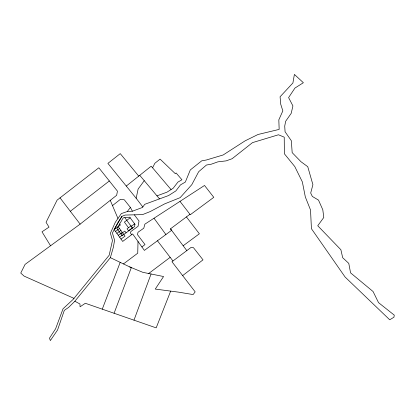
<?xml version="1.0" encoding="UTF-8"?>
<svg xmlns="http://www.w3.org/2000/svg" width="415" height="415" viewBox="0 0 415 415"><rect width="100%" height="100%" fill="white"/><g stroke="black" fill="none" stroke-linecap="round" stroke-linejoin="round"><path stroke-width="0.62" d="M138.008 241.463L137.739 253.186L123.457 263.93M142.833 206.966L136.162 198.256L138.117 189.053L144.249 180.681M110.364 257.658L113.326 247.402L114.582 240.28L112.418 233.028L118.265 221.88L121.953 216.34L125.112 215.058L142.547 214.607L150.225 211.567L164.677 203.869L180.146 197.649L191.808 184.67L198.661 171.727L206.442 165.03L211.339 164.179L217.911 161.84L226.154 160.875L232.125 158.712L252.491 142.63L278.496 134.766L284.228 137.178L284.374 153.778L294.79 166.565L302.348 181.91L305.331 196.969L310.524 209.969L311.426 228.701L345.124 277.059L389.721 319.794L393.949 317.216L394.25 315.115L378.527 302.639L373.075 291.532L350.561 272.852L348.787 263.395L342.691 257.72L340.886 249.752L317.74 225.75L323.783 217.476L322.808 209.798L318.502 200.103L312.334 196.445L310.695 193.042L312.91 184.68L307.754 166.695L300.979 161.72L292.176 152.637L291.335 140.721L285.074 131.757L284.716 126.124L285.65 121.289L291.19 113.368L292.917 105.944L288.601 97.587L294.946 88.058L303.37 82.72L294.391 74.415L292.912 82.969L280.078 96.783L280.737 104.274L282.838 110.878L278.823 119.868L279.165 129.402L258.016 134.486L245.161 140.81L223.156 154.971L206.328 160.008L201.721 160.833L190.303 169.943L185.329 182.061L180.468 184.908L175.835 190.942L168.63 195.532L144.768 204.305L142.485 207.448L132.51 211.188L127.322 211.531L121.315 213.595L115.334 222.253L110.411 233.168L112.47 240.498L109.171 255.256L73.222 299.329L63.054 308.755L55.605 328.794L49.494 338.163L50.34 340.585L57.55 330.034L64.32 310.342L68.522 307.479L74.876 301.228L110.364 257.658L129.656 266.897L142.791 272.313L163.572 276.53L155.257 289.073L178.766 292.176L193.1 294.567L195.175 291.87L171.955 261.735L191.144 247.366L193.447 247.662L203.002 259.852L182.647 275.612M133.983 320.167L151.07 273.993M114.084 313.258L131.347 267.592L129.656 266.897M102.272 309.159L120.184 262.363M170.658 291.133L156.175 327.871L85.334 303.277L80.079 306.794L79.934 303.993L74.876 301.228M152.585 167.805L154.821 163.308L160.081 159.111L175.348 173.719L176.11 172.967L181.936 179.757L177.874 182.133L173.2 188.213L166.98 192.171L156.969 195.849M189.946 214.28L170.477 228.836L171.603 230.33L144.384 250.401L132.639 233.946L122.7 241.431L114.156 229.573L121.953 216.34M127.322 211.531L130.393 207.427L124.313 199.791L120.428 199.319L112.496 205.586M126.274 186.05L151.21 166.182L171.053 189.577M74.005 298.369L24.122 276.115L20.75 273.075L25.082 264.386L80.142 224.121L116.657 195.294L117.445 191.159L98.827 167.774L57.094 200.139L46.055 222.295L49.032 227.13L41.993 231.793L50.542 245.768M70.327 211.292L109.332 180.966M141.925 246.956L145.011 244.575L137.458 234.615L138.034 232.244L143.782 228.193L144.876 224.157L204.522 185.458L213.792 197.327L190.288 214.721L180.001 201.368M148.679 273.511L170.166 257.341M183.165 245.758L199.371 233.785L186.413 216.921M120.879 233.972L124.806 231.082L126.072 232.836M134.626 223.856L131.197 226.377L132.473 228.12M119.639 237.188L123.649 234.236M121.019 239.097L125.029 236.145L118.151 226.637M114.156 229.573L120.407 225.013L119.645 223.965M130.206 217.818L124.381 222.061L128.51 227.742M115.526 231.471L119.52 228.53M116.895 233.375L120.895 230.429M118.265 235.279L122.269 232.333M139.751 175.312L159.51 198.884M138.729 176.126L120.257 153.617L107.9 163.386L136.162 198.256M157.446 240.773L172.941 260.962M60.035 197.846L80.142 224.121M134.32 214.82L139.004 220.993L138.065 226.315L130.896 231.508L130.409 232.965L131.643 234.693M170.477 228.836L186.802 250.603M124.848 217.673L130.907 225.978M154.017 218.228L165.891 234.548M130.393 207.427L132.395 211.199M110.266 200.336L117.959 218.451M134.963 224.318L134.559 226.585L122.145 235.725L116.952 228.535L123.255 217.828L129.745 217.185L134.963 224.318M132.447 227.757L128.448 230.704L127.068 228.8L131.062 225.864L132.447 227.757"/></g></svg>
